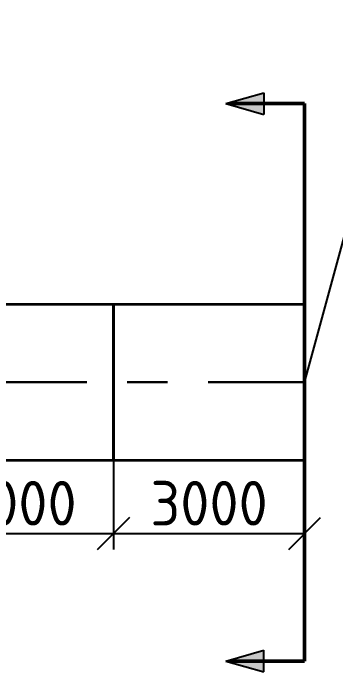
# Model space of a CAD drawing. Header units: millimetres. Extents: x 1601 to 14530, y 1157 to 12625.
# Drawn here: x 11910.2 to 11935.5, y 2944.6 to 2996.3 of the extents above; entities that cross this region are included whole.
import ezdxf
from ezdxf import colors
from ezdxf.entities.mleader import LeaderData, LeaderLine
from ezdxf.math import Vec2, Vec3

# ---------------------------------------------------------------- set-up
doc = ezdxf.new("R2010")
doc.units = ezdxf.units.MM
doc.linetypes.add('осевая2', pattern=[28.575, 19.05, -3.175, 3.175, -3.175])
for name, color, linetype, lineweight in [('Осевая', 2, 'осевая2', 30), ('Размер 3.5', 250, 'Continuous', 35), ('таблица', 250, 'Continuous', 35)]:
    doc.layers.add(name, color=color, linetype=linetype, lineweight=lineweight)
doc.styles.add('-ISOCPEUR-', font='isocpeur.TTF')
doc.styles.add('GOST', font='GOST Common.ttf')
doc.dimstyles.new('М 1 к 200', dxfattribs={"dimtxt": 3.5, "dimasz": 2.5, "dimexe": 1.25, "dimexo": 0, "dimtad": 1, "dimlfac": 0.2, "dimrnd": 0.1, "dimzin": 1, "dimtxsty": 'GOST', "dimblk": 'OBLIQUE', "dimcen": 2.5, "dimclrd": 256, "dimclre": 256, "dimclrt": 256, "dimadec": 0, "dimazin": 2, "dimtfac": 1, "dimtmove": 0, "dimatfit": 3, "dimldrblk": 'NONE', "dimfxl": 1.25, "dimlwd": -1, "dimlwe": -1, "dimarcsym": 0})

# ---------------------------------------------------------------- blocks, each defined once
blk = doc.blocks.new('_Oblique')
at = {"color": 0, "linetype": 'ByBlock', "lineweight": -2}
blk.add_line((-0.5, -0.5), (0.5, 0.5), dxfattribs=at)
blk = doc.blocks.new('*D299')
at = {"transparency": 16777216}
for p, q in [((11903.071, 2961.175), (11903.071, 2954.202)), ((11918.071, 2961.175), (11918.071, 2954.202)), ((11903.071, 2955.452), (11918.071, 2955.452))]:
    blk.add_line(p, q, dxfattribs=at)
at = {"layer": 'Defpoints', "color": 0, "transparency": 16777216}
for p in [(11903.071, 2961.175), (11918.071, 2961.175), (11918.071, 2955.452)]:
    blk.add_point(p, dxfattribs=at)
at = {"transparency": 16777216, "xscale": 2.5, "yscale": 2.5, "zscale": 2.5, "rotation": 180}
blk.add_blockref('_Oblique', (11903.071, 2955.452), dxfattribs=at)
at = {"transparency": 16777216, "xscale": 2.5, "yscale": 2.5, "zscale": 2.5}
blk.add_blockref('_Oblique', (11918.071, 2955.452), dxfattribs=at)
at = {"transparency": 16777216, "insert": (11910.571, 2957.827), "char_height": 3.5, "attachment_point": 5, "style": 'GOST'}
blk.add_mtext('3000', dxfattribs=at)
blk = doc.blocks.new('_None')
blk = doc.blocks.new('*D300')
at = {"transparency": 16777216}
for p, q in [((11918.071, 2961.175), (11918.071, 2954.202)), ((11933.071, 2961.175), (11933.071, 2954.202)), ((11918.071, 2955.452), (11933.071, 2955.452))]:
    blk.add_line(p, q, dxfattribs=at)
at = {"layer": 'Defpoints', "color": 0, "transparency": 16777216}
for p in [(11918.071, 2961.175), (11933.071, 2961.175), (11933.071, 2955.452)]:
    blk.add_point(p, dxfattribs=at)
at = {"transparency": 16777216, "xscale": 2.5, "yscale": 2.5, "zscale": 2.5, "rotation": 180}
blk.add_blockref('_Oblique', (11918.071, 2955.452), dxfattribs=at)
at = {"transparency": 16777216, "xscale": 2.5, "yscale": 2.5, "zscale": 2.5}
blk.add_blockref('_Oblique', (11933.071, 2955.452), dxfattribs=at)
at = {"transparency": 16777216, "insert": (11925.571, 2957.827), "char_height": 3.5, "attachment_point": 5, "style": 'GOST'}
blk.add_mtext('3000', dxfattribs=at)

msp = doc.modelspace()

# ---------------------------------------------------------------- hatches: boundary and pattern name
h = msp.add_hatch(color=7)
h.dxf.hatch_style = 1
h.paths.add_polyline_path([(11929.869, 2990.0692), (11926.8776, 2989.2232), (11929.869, 2989.2232)])
h.paths.add_polyline_path([(11929.869, 2989.2232), (11926.8776, 2989.2232), (11929.869, 2988.3771)])
h = msp.add_hatch(color=7)
h.dxf.hatch_style = 1
h.paths.add_polyline_path([(11929.869, 2944.5814), (11926.8776, 2945.4275), (11929.869, 2945.4275)])
h.paths.add_polyline_path([(11929.869, 2945.4275), (11926.8776, 2945.4275), (11929.869, 2946.2736)])

# ---------------------------------------------------------------- linework, layer by layer
for p, q in [((11926.8776, 2989.2232), (11929.869, 2990.0692)), ((11929.869, 2990.0692), (11929.869, 2988.3771)), ((11926.8776, 2989.2232), (11929.869, 2988.3771)), ((11926.8776, 2945.4275), (11929.869, 2946.2736)), ((11929.869, 2944.5814), (11929.869, 2946.2736)), ((11926.8776, 2945.4275), (11929.869, 2944.5814))]:
    msp.add_line(p, q)
at = {"lineweight": 50}
for p, q in [((11933.0708, 2989.2232), (11927.2127, 2989.2232)), ((11933.0708, 2967.3253), (11933.0708, 2989.2232)), ((11933.0708, 2967.3253), (11933.0708, 2945.4275)), ((11933.0708, 2945.4275), (11927.2127, 2945.4275))]:
    msp.add_line(p, q, dxfattribs=at)
at = {"layer": 'Осевая'}
msp.add_lwpolyline([(11475.0708, 2977.3253), (11665.9208, 2977.3253), (11665.9208, 2962.3253), (11685.9208, 2962.3253), (11685.9208, 2977.3253), (11896.9208, 2977.3253), (11896.9208, 2967.3253), (11933.0708, 2967.3253)], dxfattribs=at)
at = {"layer": 'таблица'}
for points in [[(11903.0708, 2973.4753), (11918.0708, 2973.4753), (11918.0708, 2961.1753), (11903.0708, 2961.1753)], [(11918.0708, 2973.4753), (11933.0708, 2973.4753), (11933.0708, 2961.1753), (11918.0708, 2961.1753)]]:
    msp.add_lwpolyline(points, close=True, dxfattribs=at)

# ---------------------------------------------------------------- dimensions: what is measured, and where the dimension line sits
for base, p1, p2, picture, middle in [((11918.0708, 2955.4521), (11903.0708, 2961.1753), (11918.0708, 2961.1753), '*D299', (11910.5708, 2957.8271)), ((11933.0708, 2955.4521), (11918.0708, 2961.1753), (11933.0708, 2961.1753), '*D300', (11925.5708, 2957.8271))]:
    dim = msp.add_linear_dim(base=base, p1=p1, p2=p2, text='3000', dimstyle='М 1 к 200')
    dim.commit()
    dim.dimension.update_dxf_attribs({"geometry": picture, "text_midpoint": middle})

# ---------------------------------------------------------------- next in the draw order: leaders
at = {"layer": 'Размер 3.5'}
ml = msp.add_multileader_mtext('Standard', dxfattribs=at)
ml.set_content('Точка подключения', color=256, style='-ISOCPEUR-')
ml.set_leader_properties()
ml.build(insert=Vec2(0, 0))
ml.multileader.update_dxf_attribs({"text_left_attachment_type": 6, "text_right_attachment_type": 6, "dogleg_length": 0.36, "arrow_head_size": 0.18})
ctx = ml.context
ctx.base_point, ctx.char_height, ctx.arrow_head_size, ctx.landing_gap_size, ctx.plane_origin = Vec3(11900.3609, 3002.8737), 3.5, 0.18, 0.09, Vec3(11923.1591, 2948.9202)
ctx.left_attachment, ctx.right_attachment, ctx.text_align_type = 6, 6, 2
notes = []
notes.append((ctx, [(0, (1, 1, 0), (11942.7259, 3002.8737), (-1, 0), 0.36, [(0, [(11933.0708, 2967.3253)], 0, [])])]))
ctx.mtext.insert, ctx.mtext.width, ctx.mtext.alignment, ctx.mtext.flow_direction = Vec3(11942.2759, 3007.0737), 44.240397, 3, 5
ctx.mtext.has_bg_fill, ctx.mtext.bg_color, ctx.mtext.bg_scale_factor, ctx.mtext.bg_transparency, ctx.mtext.use_window_bg_color = 1, -1027028792, 1.5, 0, 1
for ctx, leaders in notes:
    for number, flags, end, landing, length, lines in leaders:
        leader = LeaderData()
        leader.index, (leader.has_last_leader_line, leader.has_dogleg_vector, leader.attachment_direction) = number, flags
        leader.last_leader_point, leader.dogleg_vector, leader.dogleg_length = Vec3(end), Vec3(landing), length
        for number, points, colour, breaks in lines:
            line = LeaderLine()
            line.index, line.vertices, line.color, line.breaks = number, Vec3.list(points), colors.encode_raw_color(colour), breaks
            leader.lines.append(line)
        ctx.leaders.append(leader)

doc.saveas('drawing.dxf')
